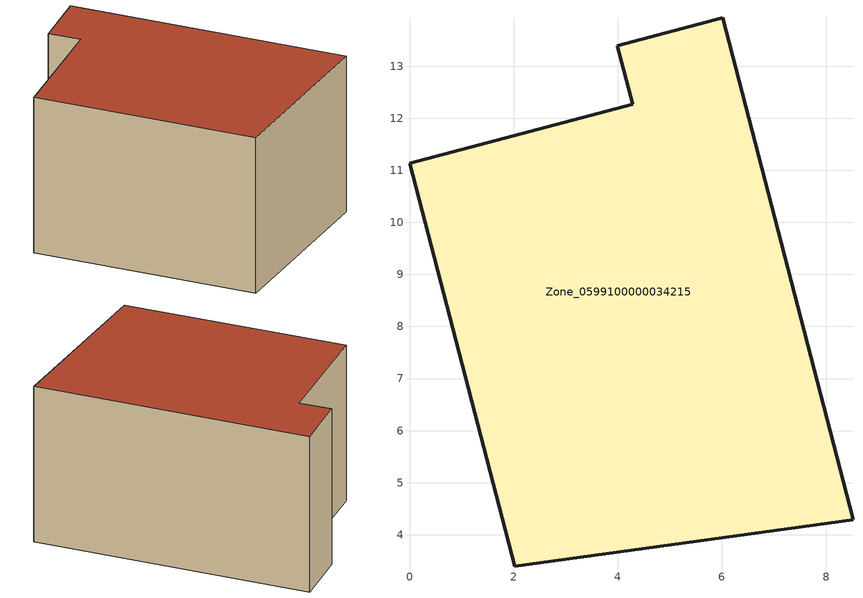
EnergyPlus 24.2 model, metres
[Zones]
Zone_0599100000034215
 floor ground (C_G): 6.02,13.93 8.52,4.29 2.02,3.4 0,11.14 4.29,12.27 3.99,13.39 z3.23
 wall outside (C_F): 6.02,13.93 3.99,13.39 4.29,12.27 0,11.14 2.02,3.4 8.52,4.29 6.02,13.93 z3.23:9.18
 roof outside (C_R): 8.52,4.29 6.02,13.93 3.99,13.39 4.29,12.27 0,11.14 2.02,3.4 z9.18
[BUILDING]
Pand.0599100000034215: North Axis=0; Terrain=City; Loads Convergence Tolerance Value=0.04; Temperature Convergence Tolerance Value=0.4; Solar Distribution=FullExterior; Maximum Number of Warmup Days=25; Minimum Number of Warmup Days=1
[Site:Location]
Rotterdam.The.Hague.AP_ZH_NLD Design_Conditions: Latitude=51.96; Longitude=4.45; Time Zone=1; Elevation=-4.5
[SITE:GROUNDTEMPERATURE:BUILDINGSURFACE]
18, 18, 18, 18, 18, 18, 18, 18, 18, 18, 18, 18
[MATERIAL] Thermal Absorptance=0.9; Solar Absorptance=0.7; Visible Absorptance=0.7
Name | Roughness | Thickness | Conductivity | Density | Specific Heat
G.TI.1946-1964 | MediumSmooth | 0.15 | 1 | 540 | 1210
F.TI.1946-1964 | Rough | 0.3 | 0.857143 | 1920 | 840
R.TI.1946-1964 | MediumRough | 0.2 | 0.277778 | 1500 | 1000
[CONSTRUCTION]
C_G: G.TI.1946-1964
C_F: F.TI.1946-1964
C_R: R.TI.1946-1964
[ZONE]
Zone_0599100000034215: Type=1; Multiplier=1; Ceiling Height=Autocalculate; Volume=Autocalculate; Floor Area=autocalculate; Part of Total Floor Area=Yes
[ZONEINFILTRATION:DESIGNFLOWRATE]
Infil_Zone_0599100000034215: Zone or ZoneList or Space or SpaceList=Zone_0599100000034215; Schedule=AlwaysOn; Design Flow Rate Calculation Method=Flow/Area; Flow Rate per Floor Area=0.003; Constant Term Coefficient=1; Temperature Term Coefficient=0; Velocity Term Coefficient=0; Velocity Squared Term Coefficient=0
[HVACTEMPLATE:ZONE:IDEALLOADSAIRSYSTEM]
Zone_0599100000034215: Maximum Heating Supply Air Temperature=50; Minimum Cooling Supply Air Temperature=13; Maximum Heating Supply Air Humidity Ratio=0.0156; Minimum Cooling Supply Air Humidity Ratio=0.0077; Heating Limit=NoLimit; Cooling Limit=NoLimit; Dehumidification Control Type=ConstantSensibleHeatRatio; Cooling Sensible Heat Ratio=0.7; Dehumidification Setpoint=60; Humidification Control Type=None; Humidification Setpoint=30; Outdoor Air Method=None; Outdoor Air Flow Rate per Person=0.00944; Outdoor Air Flow Rate per Zone Floor Area=0; Outdoor Air Flow Rate per Zone=0; Demand Controlled Ventilation Type=None; Outdoor Air Economizer Type=NoEconomizer; Heat Recovery Type=None; Sensible Heat Recovery Effectiveness=0.7; Latent Heat Recovery Effectiveness=0.65
[ZONECONTROL:THERMOSTAT]
ThermostatControl_Zone_0599100000034215: Zone or ZoneList=Zone_0599100000034215; Control Type Schedule=DualSetpointControlType; Control 1=Thermostat_Zone_0599100000034215; Temperature Difference Between Cutout And Setpoint=0
[THERMOSTATSETPOINT:DUALSETPOINT]
Thermostat_Zone_0599100000034215: Heating Setpoint Temperature Schedule=HeatingSetpoint_Zone_0599100000034215; Cooling Setpoint Temperature Schedule=CoolingSetpoint_Zone_0599100000034215
[SCHEDULE:COMPACT]
HeatingSetpoint_Zone_0599100000034215: Through: 12/31, For: AllDays, Until: 24:00, 21
CoolingSetpoint_Zone_0599100000034215: Through: 12/31, For: AllDays, Until: 24:00, 24
DualSetpointControlType: Through: 12/31, For: AllDays, Until: 24:00, 4
AlwaysOn: Through: 12/31, For: AllDays, Until: 24:00, 1
